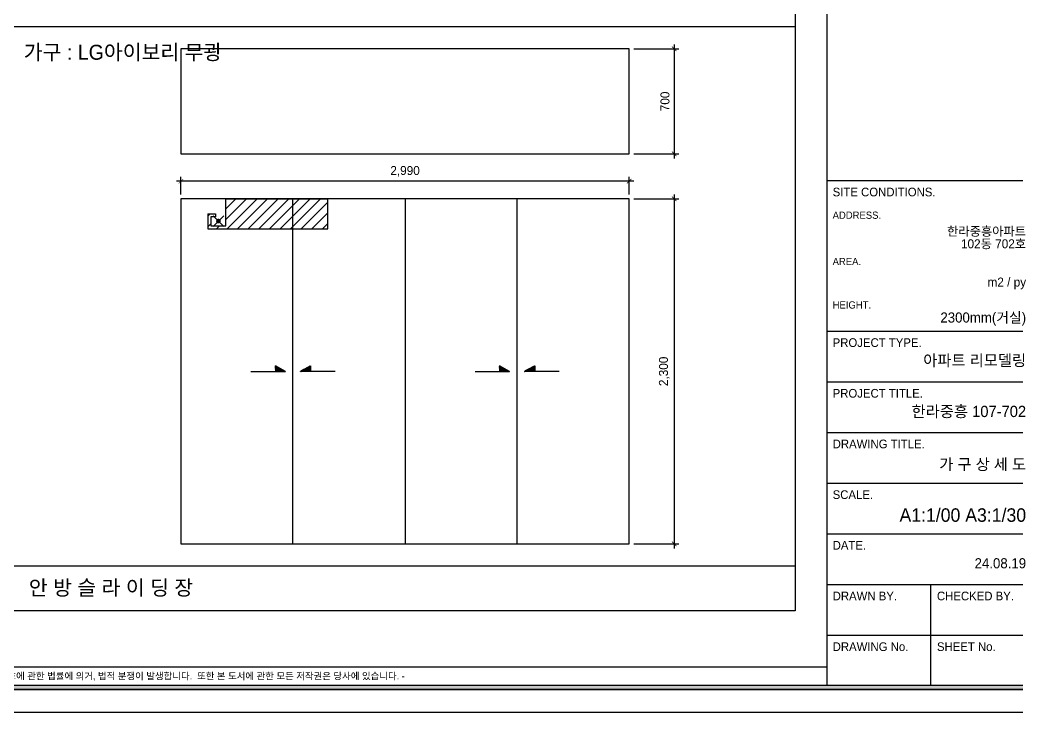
# Model space of a CAD drawing. Header units: inches. Extents: x 4374 to 164780, y 597 to 50243.
# Drawn here: x 79361 to 86011, y 16273 to 20887 of the extents above; entities that cross this region are included whole.
import ezdxf
from ezdxf.enums import TextEntityAlignment as Align

# ---------------------------------------------------------------- set-up
doc = ezdxf.new("R2010")
doc.units = ezdxf.units.IN
doc.header["$LTSCALE"] = 50
doc.header["$MEASUREMENT"] = 0
doc.header["$PDSIZE"] = 700.071425
for name, color, linetype in [('0-ELC TEXT', 7, 'Continuous'), ('03-WAL NEW', 3, 'Continuous'), ('06-FUR', 6, 'Continuous'), ('06-LIGHT', 4, 'Continuous'), ('07-DIM', 5, 'Continuous'), ('3.기호.계단선', 30, 'Continuous'), ('F-SYM', 7, 'Continuous'), ('FORM(YOURNAME)-11', 1, 'Continuous'), ('FORM(YOURNAME)-11 @ 1', 1, 'Continuous')]:
    doc.layers.add(name, color=color, linetype=linetype)
doc.styles.add('HY 울릉도 L', font='')
doc.styles.add('YOURNAME', font='HY울릉도M.TTF')
doc.styles.add('코레일둥고', font='Korail_Round_Gothic_Medium.ttf')
doc.styles.get('HY 울릉도 L').set_extended_font_data('HY울릉도L')
doc.dimstyles.new('30', dxfattribs={"dimscale": 30, "dimtxt": 2, "dimasz": 1, "dimexe": 1, "dimexo": 1, "dimgap": 1, "dimtad": 1, "dimdec": 0, "dimrnd": 0.05, "dimdsep": 46, "dimlunit": 6, "dimtxsty": 'HY 울릉도 L', "dimblk": 'ARCHTICK', "dimcen": 2.5, "dimdle": 1, "dimclrd": 133, "dimclre": 133, "dimclrt": 30, "dimadec": 0, "dimazin": 0, "dimtfac": 1, "dimtdec": 0, "dimtix": 1, "dimtmove": 2, "dimatfit": 3, "dimldrblk": 'ARCHTICK', "dimfxl": 0, "dimlwd": -1, "dimlwe": -1, "dimarcsym": 0})
pattern_1 = [(45, (4845.1614, 5123.40791), (-0.08838834765, 0.08838834765), [])]
pattern_2 = [(45, (6340.1614, 5123.40791), (-0.08838834765, 0.08838834765), [])]

# ---------------------------------------------------------------- blocks, each defined once
blk = doc.blocks.new('FORM-PLAN')
at = {"layer": 'FORM(YOURNAME)-11'}
h = blk.add_hatch(color=256, dxfattribs=at)
h.dxf.hatch_style = 1
h.paths.add_polyline_path([(-71444, 55115), (10556, 55115), (10556, 54915), (-71444, 54915)])
h.paths.add_polyline_path([(-71444, -2085), (10556, -2085), (10556, -2285), (-71444, -2285)])
at = {"layer": 'Defpoints', "color": 158}
for p, q in [((1346, 54915), (1346, -2085)), ((1346, -1285), (-71444, -1285))]:
    blk.add_line(p, q, dxfattribs=at)
for points in [[(-71444, -2285), (10556, -2285), (10556, 55115), (-71444, 55115)], [(-69444, 53115), (-64, 53115), (-64, 1215), (-69444, 1215)]]:
    blk.add_lwpolyline(points, close=True, dxfattribs=at)
at = {"layer": 'FORM(YOURNAME)-11', "color": 14}
for p, q in [((1346, 20344), (10556, 20344)), ((1346, 13651), (10556, 13651)), ((1346, 11398), (10556, 11398)), ((1346, 9146), (10556, 9146)), ((1346, 6893), (10556, 6893)), ((1346, 4641), (10556, 4641)), ((1346, 2388), (10556, 2388)), ((5951, 2388), (5951, -2085)), ((1346, 136), (10556, 136))]:
    blk.add_line(p, q, dxfattribs=at)
at = {"layer": 'FORM(YOURNAME)-11', "color": 250}
blk.add_lwpolyline([(-72444, -3285), (11556, -3285), (11556, 56115), (-72444, 56115)], close=True, dxfattribs=at)
at = {"layer": 'FORM(YOURNAME)-11'}
blk.add_lwpolyline([(-71444, -2085), (10556, -2085), (10556, -2285), (-71444, -2285)], close=True, dxfattribs=at)
at = {"layer": 'FORM(YOURNAME)-11', "color": 14, "style": 'YOURNAME'}
for s, height, p in [('SITE CONDITIONS.', 386.14, (1603, 19829)), ('PROJECT TYPE.', 386.14, (1603, 13136)), ('PROJECT TITLE.', 386.14, (1603, 10883)), ('DRAWING TITLE.', 386.14, (1603, 8631)), ('SCALE.', 386.1, (1603, 6378)), ('DATE.', 386.1, (1603, 4126)), ('DRAWN BY.', 386.1, (1603, 1873)), ('CHECKED BY.', 386.14, (6240, 1873)), ('DRAWING No.', 386.14, (1603, -379)), ('SHEET No.', 386.1, (6240, -379))]:
    blk.add_text(s, height=height, dxfattribs=at).set_placement(p, align=Align.MIDDLE_LEFT)
at = {"layer": 'FORM(YOURNAME)-11', "color": 251, "style": 'YOURNAME'}
for s, p in [('ADDRESS.', (1603, 18799)), ('AREA.', (1603, 16740)), ('HEIGHT.', (1603, 14809))]:
    blk.add_text(s, height=321.8, dxfattribs=at).set_placement(p, align=Align.MIDDLE_LEFT)
at = {"layer": 'FORM(YOURNAME)-11', "color": 1, "style": 'YOURNAME'}
blk.add_text("- 본 도서는 어떠한 경우에도 무단으로 도용할 수 없으며 도용시 '지적재산권' 보호에 관한 법률에 의거, 법적 분쟁이 발생합니다.  또한 본 도서에 관한 모든 저작권은 당사에 있습니다. -", height=300, dxfattribs=at).set_placement((-32990, -1685), align=Align.MIDDLE_CENTER)
at = {"layer": 'FORM(YOURNAME)-11', "color": 3, "style": 'YOURNAME'}
for tag, height, p in [('1', 450, (9905, 18188)), ('2', 450, (9905, 17544)), ('3', 450, (9905, 16257)), ('4', 450, (9905, 14326)), ('5', 515, (9905, 12009)), ('6', 515, (9905, 9757)), ('7', 515, (9905, 7504)), ('8', 515, (9905, 5252)), ('9', 515, (9905, 2999)), ('10', 515, (5655, 811)), ('11', 515, (9905, 747)), ('12', 515, (5655, -1441)), ('13', 515, (9905, -1441))]:
    blk.add_attdef(tag, text='', height=height, dxfattribs=at).set_placement(p, align=Align.MIDDLE_RIGHT)
blk = doc.blocks.new('*U583')
at = {"layer": 'F-SYM'}
ref = blk.add_blockref('FORM-PLAN', (84541.1, 16765.3), dxfattribs=dict(at, xscale=0.15, yscale=0.15, zscale=0.15))
ref.add_attrib('4', '2300mm(거실)', dxfattribs={"layer": 'FORM(YOURNAME)-11 @ 1', "color": 3, "height": 67.5, "style": 'YOURNAME'}).set_placement((86071.8, 18903), align=Align.MIDDLE_RIGHT)
ref.add_attrib('3', ' m2 / py', dxfattribs={"layer": 'FORM(YOURNAME)-11 @ 1', "color": 3, "height": 60, "style": 'YOURNAME'}).set_placement((86071.8, 19139.2), align=Align.MIDDLE_RIGHT)
ref.add_attrib('2', '102동 702호', dxfattribs={"layer": 'FORM(YOURNAME)-11 @ 1', "color": 3, "height": 60, "style": 'YOURNAME'}).set_placement((86071.8, 19394.5), align=Align.MIDDLE_RIGHT)
ref.add_attrib('1', '한라중흥아파트', dxfattribs={"layer": 'FORM(YOURNAME)-11 @ 1', "color": 3, "height": 60, "style": 'YOURNAME'}).set_placement((86071.8, 19478.1), align=Align.MIDDLE_RIGHT)
ref.add_attrib('5', '아파트 리모델링', dxfattribs={"layer": 'FORM(YOURNAME)-11 @ 1', "color": 3, "height": 75, "style": 'YOURNAME'}).set_placement((86071.8, 18617.3), align=Align.MIDDLE_RIGHT)
ref.add_attrib('6', '한라중흥 107-702', dxfattribs={"layer": 'FORM(YOURNAME)-11 @ 1', "color": 3, "height": 75, "style": 'YOURNAME'}).set_placement((86071.8, 18276.9), align=Align.MIDDLE_RIGHT)
ref.add_attrib('7', '가 구 상 세 도', dxfattribs={"layer": 'FORM(YOURNAME)-11 @ 1', "color": 3, "height": 75, "style": 'YOURNAME'}).set_placement((86071.8, 17924.2), align=Align.MIDDLE_RIGHT)
ref.add_attrib('8', 'A1:1/00 A3:1/30', dxfattribs={"layer": 'FORM(YOURNAME)-11 @ 1', "color": 3, "height": 90, "style": 'YOURNAME'}).set_placement((86071.8, 17585.9), align=Align.MIDDLE_RIGHT)
ref.add_attrib('9', '24.08.19', dxfattribs={"layer": 'FORM(YOURNAME)-11 @ 1', "color": 3, "height": 67.5, "style": 'YOURNAME'}).set_placement((86071.8, 17264.5), align=Align.MIDDLE_RIGHT)
blk = doc.blocks.new('ghehrth')
at = {"layer": '06-LIGHT'}
h = blk.add_hatch(color=256, dxfattribs=at)
h.dxf.hatch_style = 1
edge = h.paths.add_edge_path()
edge.add_arc((74745, 23107), 31.2, 270, 630)
at = {"color": 1, "linetype": 'Continuous'}
for p, q in [((74745, 23007), (74745, 23207)), ((74645, 23107), (74845, 23107))]:
    blk.add_line(p, q, dxfattribs=at)
blk = doc.blocks.new('_ArchTick')
at = {"color": 0, "linetype": 'ByBlock', "const_width": 0.15}
blk.add_lwpolyline([(-0.5, -0.5), (0.5, 0.5)], dxfattribs=at)
blk = doc.blocks.new('*D517')
at = {"layer": '07-DIM', "color": 133}
for p, q in [((83454.7, 20693.8), (83754.7, 20693.8)), ((83724.7, 20723.8), (83724.7, 19963.8)), ((83454.7, 19993.8), (83754.7, 19993.8))]:
    blk.add_line(p, q, dxfattribs=at)
at = {"layer": 'Defpoints', "color": 0}
for p in [(83424.7, 20693.8), (83424.7, 19993.8), (83724.7, 19993.8)]:
    blk.add_point(p, dxfattribs=at)
at = {"layer": '07-DIM', "color": 133, "xscale": 30, "yscale": 30, "zscale": 30}
for p, rotation in [((83724.7, 20693.8), 90), ((83724.7, 19993.8), 270)]:
    blk.add_blockref('_ArchTick', p, dxfattribs=dict(at, rotation=rotation))
at = {"layer": '07-DIM', "color": 30, "insert": (83663.4, 20343.8), "char_height": 60, "attachment_point": 5, "rotation": 90, "style": 'HY 울릉도 L'}
blk.add_mtext('700', dxfattribs=at)
blk = doc.blocks.new('*D518')
at = {"layer": '07-DIM', "color": 133}
for p, q in [((83454.7, 19693.8), (83754.7, 19693.8)), ((83724.7, 19723.8), (83724.7, 17363.8)), ((83454.7, 17393.8), (83754.7, 17393.8))]:
    blk.add_line(p, q, dxfattribs=at)
at = {"layer": 'Defpoints', "color": 0}
for p in [(83424.7, 19693.8), (83424.7, 17393.8), (83724.7, 17393.8)]:
    blk.add_point(p, dxfattribs=at)
at = {"layer": '07-DIM', "color": 133, "xscale": 30, "yscale": 30, "zscale": 30}
for p, rotation in [((83724.7, 19693.8), 90), ((83724.7, 17393.8), 270)]:
    blk.add_blockref('_ArchTick', p, dxfattribs=dict(at, rotation=rotation))
at = {"layer": '07-DIM', "color": 30, "insert": (83658.7, 18543.8), "char_height": 60, "attachment_point": 5, "rotation": 90, "style": 'HY 울릉도 L'}
blk.add_mtext('2,300', dxfattribs=at)
blk = doc.blocks.new('*D519')
at = {"layer": '07-DIM', "color": 133}
for p, q in [((80434.7, 19723.8), (80434.7, 19841.5)), ((83424.7, 19723.8), (83424.7, 19841.5)), ((83454.7, 19811.5), (80404.7, 19811.5))]:
    blk.add_line(p, q, dxfattribs=at)
at = {"layer": 'Defpoints', "color": 0}
for p in [(80434.7, 19811.5), (80434.7, 19693.8), (83424.7, 19693.8)]:
    blk.add_point(p, dxfattribs=at)
at = {"layer": '07-DIM', "color": 133, "xscale": 30, "yscale": 30, "zscale": 30, "rotation": 180}
blk.add_blockref('_ArchTick', (80434.7, 19811.5), dxfattribs=at)
at = {"layer": '07-DIM', "color": 133, "xscale": 30, "yscale": 30, "zscale": 30}
blk.add_blockref('_ArchTick', (83424.7, 19811.5), dxfattribs=at)
at = {"layer": '07-DIM', "color": 30, "insert": (81929.7, 19877.4), "char_height": 60, "attachment_point": 5, "style": 'HY 울릉도 L'}
blk.add_mtext('2,990', dxfattribs=at)

msp = doc.modelspace()

# ---------------------------------------------------------------- hatches: boundary and pattern name
at = {"layer": '03-WAL NEW'}
h = msp.add_hatch(dxfattribs=at)
h.set_pattern_fill('_USER', color=8, scale=50, angle=45, pattern_type=0)
h.set_pattern_definition([(45, (-449.59, 5123.41), (-35.35534, 35.35534), [])])
h.paths.add_polyline_path([(81414.7, 19693.8), (80734.7, 19693.8), (80734.7, 19513.8), (80634.7, 19513.8), (80634.7, 19573.8), (80664.7, 19573.8), (80664.7, 19593.8), (80614.7, 19593.8), (80614.7, 19493.8), (81414.7, 19493.8)])
h = msp.add_hatch(dxfattribs=at)
h.set_pattern_fill('ANSI31', color=1)
h.set_pattern_definition(pattern_1)
h.paths.add_polyline_path([(81064.7, 18581.2), (81064.7, 18543.8), (81132.2, 18543.8)])
h = msp.add_hatch(dxfattribs=at)
h.set_pattern_fill('ANSI31', color=1)
h.set_pattern_definition(pattern_1)
h.paths.add_polyline_path([(81299.7, 18581.2), (81299.7, 18543.8), (81232.2, 18543.8)])
h = msp.add_hatch(dxfattribs=at)
h.set_pattern_fill('ANSI31', color=1)
h.set_pattern_definition(pattern_2)
h.paths.add_polyline_path([(82559.7, 18581.2), (82559.7, 18543.8), (82627.2, 18543.8)])
h = msp.add_hatch(dxfattribs=at)
h.set_pattern_fill('ANSI31', color=1)
h.set_pattern_definition(pattern_2)
h.paths.add_polyline_path([(82794.7, 18581.2), (82794.7, 18543.8), (82727.2, 18543.8)])

# ---------------------------------------------------------------- linework, layer by layer
for points in [[(80614.7, 19593.8), (80614.7, 19493.8), (81414.7, 19493.8), (81414.7, 19693.8)], [(80664.7, 19593.8), (80664.7, 19573.8), (80634.7, 19573.8), (80634.7, 19513.8), (80734.7, 19513.8), (80734.7, 19693.8), (81414.7, 19693.8)], [(80614.7, 19593.8), (80664.7, 19593.8)]]:
    msp.add_lwpolyline(points, dxfattribs=at)
at = {"layer": '06-FUR'}
for p, q in [((81182.2, 17393.8), (81182.2, 19693.8)), ((81929.7, 19693.8), (81929.7, 17393.8)), ((82677.2, 17393.8), (82677.2, 19693.8))]:
    msp.add_line(p, q, dxfattribs=at)
for points in [[(80434.7, 20693.8), (80434.7, 19993.8), (83424.7, 19993.8), (83424.7, 20693.8)], [(80434.7, 17393.8), (83424.7, 17393.8), (83424.7, 19693.8), (80434.7, 19693.8)]]:
    msp.add_lwpolyline(points, close=True, dxfattribs=at)
at = {"layer": '06-FUR', "color": 1}
for points in [[(80901.7, 18543.8), (81132.2, 18543.8), (81064.7, 18581.2), (81064.7, 18543.8)], [(81462.7, 18543.8), (81232.2, 18543.8), (81299.7, 18581.2), (81299.7, 18543.8)], [(82396.7, 18543.8), (82627.2, 18543.8), (82559.7, 18581.2), (82559.7, 18543.8)], [(82957.7, 18543.8), (82727.2, 18543.8), (82794.7, 18581.2), (82794.7, 18543.8)]]:
    msp.add_lwpolyline(points, dxfattribs=at)
at = {"layer": 'F-SYM'}
for p, q in [((84531.4, 20840.1), (74124.4, 20840.1)), ((74124.4, 17247.6), (84531.4, 17247.6))]:
    msp.add_line(p, q, dxfattribs=at)

# ---------------------------------------------------------------- block references
at = {"layer": '06-FUR'}
msp.add_blockref('*U583', (0, 0), dxfattribs=at)
at = {"layer": '06-LIGHT', "xscale": -0.5, "yscale": 0.5, "zscale": 0.5, "rotation": 315}
msp.add_blockref('ghehrth', (98941.6, -15049.7), dxfattribs=at)

# ---------------------------------------------------------------- texts
at = {"layer": '0-ELC TEXT', "style": '코레일둥고'}
msp.add_text('안 방 슬 라 이 딩 장', height=100, dxfattribs=at).set_placement((79420.2, 17051.9))
at = {"layer": '3.기호.계단선', "style": '코레일둥고'}
msp.add_text('가구 : LG아이보리 무광', height=100, dxfattribs=at).set_placement((79386.7, 20621.6))

# ---------------------------------------------------------------- dimensions: what is measured, and where the dimension line sits
at = {"layer": '07-DIM'}
for base, p1, p2, picture, middle in [((83724.7, 19993.8), (83424.7, 20693.8), (83424.7, 19993.8), '*D517', (83663.4, 20343.8)), ((83724.7, 17393.8), (83424.7, 19693.8), (83424.7, 17393.8), '*D518', (83658.7, 18543.8))]:
    dim = msp.add_linear_dim(base=base, p1=p1, p2=p2, angle=90, dimstyle='30', override={"dimfxl": 1.25}, dxfattribs=at)
    dim.commit()
    dim.dimension.update_dxf_attribs({"geometry": picture, "text_midpoint": middle})
dim = msp.add_linear_dim(base=(80434.7, 19811.5), p1=(83424.7, 19693.8), p2=(80434.7, 19693.8), dimstyle='30', override={"dimfxl": 1.25}, dxfattribs=at)
dim.commit()
dim.dimension.update_dxf_attribs({"geometry": '*D519', "text_midpoint": (81929.7, 19877.4)})

doc.saveas('drawing.dxf')
